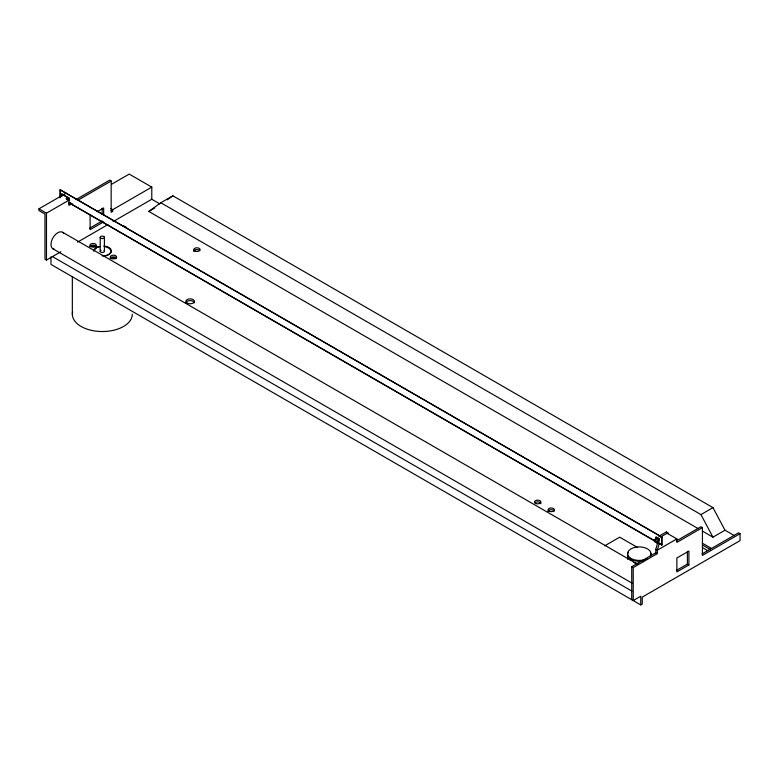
<?xml version="1.0" encoding="UTF-8"?>
<svg xmlns="http://www.w3.org/2000/svg" width="779" height="779" viewBox="0 0 779 779"><rect width="100%" height="100%" fill="white"/><g stroke="black" fill="none" stroke-linecap="round" stroke-linejoin="round"><path stroke-width="1.17" d="M631.73 599.703L631.73 566.693L655.801 552.798L655.801 549.322L657.807 542.379M659.307 543.245L657.301 550.198L657.301 553.665L633.23 567.57L631.73 566.693M698.237 528.659L148.779 211.43L160.815 202.744L172.85 195.802L712.97 507.635L725.006 530.217L734.383 535.631M167.3 199.804L172.85 195.802M60.09 197.662L60.236 189.764L661.887 537.12L661.887 544.94L657.525 542.593M61.892 194.02L61.745 196.191L61.892 194.02L69.263 198.275L69.263 200.359L67.013 199.229M60.85 251.773L46.477 260.079L44.968 259.203L44.968 214.04L38.95 210.564L38.95 208.83L66.03 193.192M68.036 197.243L66.03 198.402L69.263 200.359M67.033 199.56L69.263 198.275M38.95 208.83L46.477 213.173L69.039 200.145L69.039 205.354L72.204 203.523M68.591 203.874L70.694 202.657M75.962 199.619L109.664 180.163L111.163 181.03L111.163 212.297L112.673 211.43L112.673 209.697L151.788 187.116L151.788 199.268L113.111 221.596M77.462 200.485L111.163 181.03M111.426 184.35L129.217 174.087L151.788 187.116M97.394 211.567L103.646 207.954L103.646 214.907M89.643 228.208L102.137 220.993M103.646 221.859L90.101 229.678L90.101 215.773M77.579 242.123L107.891 224.615M148.779 211.43L154.797 207.954M604.64 545.855L619.685 537.169L637.436 547.413M656.025 537.208L659.034 538.776L659.034 540.86L658.878 538.854L656.025 537.208L656.025 539.292L656.171 537.12M658.81 536.293L666.327 531.95L667.837 532.826L667.837 533.693M659.307 538.61L657.301 539.769L658.81 540.636L658.81 542.379L657.301 543.245L654.292 541.512L654.292 539.769L657.904 537.685M660.31 537.169L667.837 532.826M60.09 189.852L661.887 537.12M160.815 202.744L700.934 514.578L712.97 507.635M654.292 539.769L657.301 541.512L658.81 540.636M50.986 256.817L50.986 264.422L640.757 604.913L642.256 604.046L642.256 597.104L740.05 540.636L740.05 533.693L702.434 555.408L702.434 527.607L676.863 542.379L676.863 538.902L657.301 550.198L655.801 549.322M676.376 540.918L700.934 526.74L702.434 527.607M702.444 531.093L712.97 537.169L725.006 530.217M701.976 553.937L738.541 532.826L740.05 533.693M676.357 570.462L687.39 564.093L688.899 564.96L688.899 551.065L676.863 558.007L676.863 571.913L688.899 564.96M151.788 199.268L159.812 203.903M702.434 543.245L711.461 548.455M702.434 544.979L710.458 549.614M702.687 547.734L707.702 550.626M110.618 208.509L112.673 209.697M111.163 210.564L112.673 211.43M676.863 538.902L666.327 532.826L666.327 531.95M61.745 194.107L69.117 198.363L69.117 200.446M68.669 202.443L654.516 540.684M657.68 542.505L661.887 544.94M68.513 202.53L655.421 541.376M655.801 552.798L657.301 553.665M62.544 232.239L637.709 564.308M52.972 248.822L632.353 583.325M52.495 256.603L631.876 591.105M700.934 514.578L712.97 537.169M687.39 551.357L687.39 564.093M661.741 537.208L661.741 545.027M657.301 541.512L657.301 543.245M640.757 604.913L640.757 596.227L633.23 600.57L633.23 567.57M104.425 237.215L104.425 251.111M102.137 208.246L102.137 214.04M100.199 237.507L100.199 251.403M72.34 276.535L72.34 314.239M60.236 189.764L60.236 197.574M46.477 213.173L46.477 260.079M110.316 258.385A3.194 1.84 0 0 1 115.798 258.813M90.13 246.573A3.194 1.84 0 0 1 95.554 247.196M104.016 250.526A2.133 1.227 0 0 1 103.588 252.24A2.133 1.227 0 0 1 100.608 251.997A2.133 1.227 0 0 1 101.036 250.273M104.522 246.515A8.511 4.917 0 0 1 110.822 251.257A8.511 4.917 0 0 1 104.522 256.009M93.801 251.257A8.511 4.917 0 0 1 100.111 246.515M103.675 246.067A8.511 4.917 0 0 1 111.368 251.403A8.511 4.917 0 0 1 102.107 255.853M94.415 250.507A8.511 4.917 0 0 1 99.332 246.495M132.284 314.239A29.972 17.304 0 0 1 100.355 331.503A29.972 17.304 0 0 1 72.603 311.98M534.93 502.806A3.194 1.84 0 0 1 538.523 501.939A3.194 1.84 0 0 1 540.889 503.721M193.728 251.393A3.194 1.84 0 0 1 196.094 249.611A3.194 1.84 0 0 1 199.687 250.468M110.336 258.297A3.194 1.84 0 0 1 113.422 256.934A3.194 1.84 0 0 1 116.509 258.297M90.033 246.573A3.194 1.84 0 0 1 93.11 245.2A3.194 1.84 0 0 1 96.197 246.573M110.618 250.634A8.511 4.917 0 0 1 111.28 251.86M185.947 302.71A4.255 2.454 0 0 1 190.232 300.616A4.255 2.454 0 0 1 194.38 302.797M548.046 511.501A3.194 1.84 0 0 1 550.889 509.709A3.194 1.84 0 0 1 554.336 511.102M54.374 249.261A9.572 5.531 -60 0 1 52.972 237.77A9.572 5.531 -60 0 1 63.615 233.242M643.493 560.831A11.704 6.758 0 0 1 631.156 559.419A11.704 6.758 0 0 1 628.166 552.369M650.728 553.217A11.704 6.758 0 0 1 650.923 554.979M122.449 225.91A4.255 2.454 0 0 1 126.704 228.374M627.572 558.436A11.704 6.758 0 0 1 628.166 556.712M638.624 563.519A9.552 5.521 0 0 1 633.94 562.604M630.678 560.452A9.552 5.521 0 0 1 629.714 557.647M643.493 559.965A11.704 6.758 0 0 1 627.66 554.599A11.704 6.758 0 0 1 640.348 546.946A11.704 6.758 0 0 1 650.329 555.836M646.959 558.747A11.704 6.758 0 0 1 644.428 559.731M627.767 559.332A11.704 6.758 0 0 1 628.166 555.836M100.997 238.325A2.133 1.227 0 0 0 104.425 237.537A2.133 1.227 0 0 0 101.523 236.222A2.133 1.227 0 0 0 100.997 238.325M536.098 503.585A3.194 1.84 0 0 0 540.889 501.988A3.194 1.84 0 0 0 536.098 500.391A3.194 1.84 0 0 0 536.098 503.585M111.825 258.628A3.194 1.84 0 0 0 116.616 257.031A3.194 1.84 0 0 0 111.825 255.444A3.194 1.84 0 0 0 111.825 258.628M549.575 511.375A3.194 1.84 0 0 0 554.424 509.846A3.194 1.84 0 0 0 549.701 508.19A3.194 1.84 0 0 0 549.575 511.375M195.325 251.247A3.194 1.84 0 0 0 200.115 249.65A3.194 1.84 0 0 0 195.325 248.053A3.194 1.84 0 0 0 195.325 251.247M90.851 246.612A3.194 1.84 0 0 0 96.197 245.784A3.194 1.84 0 0 0 92.282 243.525A3.194 1.84 0 0 0 90.851 246.612M187.496 303.255A4.255 2.454 0 0 0 194.361 301.697A4.255 2.454 0 0 0 188.596 299.048A4.255 2.454 0 0 0 187.496 303.255"/></g></svg>
